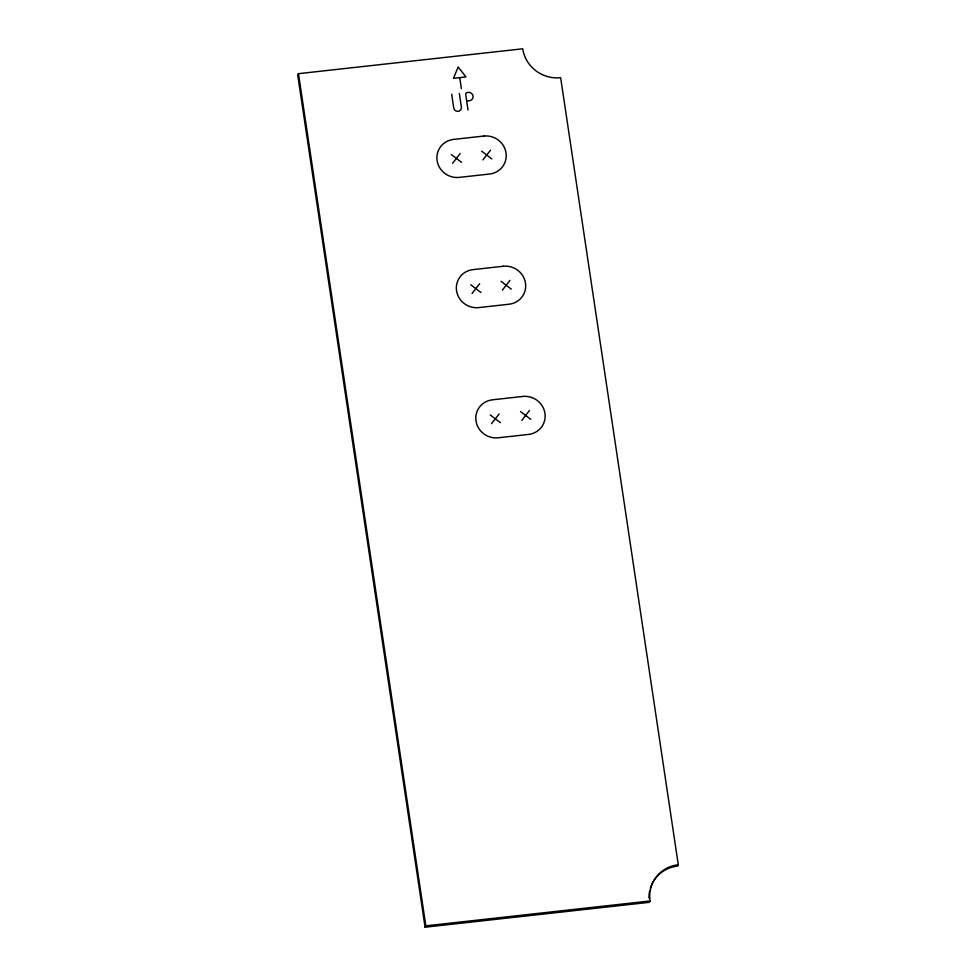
<?xml version="1.0" encoding="UTF-8"?>
<svg xmlns="http://www.w3.org/2000/svg" width="976" height="976" viewBox="0 0 976 976"><rect width="100%" height="100%" fill="white"/><g stroke="black" fill="none" stroke-linecap="round" stroke-linejoin="round"><path stroke-width="1.46" d="M298.473 73.676L297.717 75.03L425.072 927.2L649.308 902.324L650.065 900.97A33.745 32.44 29.2 0 1 678.283 864.748L560.651 77.677A33.745 32.44 29.2 0 1 522.709 48.8L298.473 73.676L425.829 925.846L425.072 927.2M678.283 864.748L677.527 866.102A33.745 32.44 29.2 0 0 650.345 888.245M452.596 163.285L460.196 153.525M482.925 159.918L490.525 150.17M472.055 293.483L479.655 283.735M502.384 290.116L509.984 280.368M491.514 423.682L499.114 413.934M521.843 420.314L529.443 410.567M459.293 77.69L453.486 78.336L458.147 66.99L465.991 76.945L459.733 77.641L461.392 88.694M467.126 100.979L469.395 100.723A4.343 4.172 29.2 0 0 473.031 96.063A4.343 4.172 29.2 0 0 468.151 92.354L467.504 92.427A2.111 2.025 29.2 0 0 465.735 94.696L468.029 110.02M425.829 925.846L650.065 900.97M481.619 151.158L491.831 158.929M451.278 154.513L461.502 162.297M501.078 281.356L511.29 289.128M470.737 284.724L480.961 292.495M520.537 411.555L530.749 419.326M490.196 414.922L500.42 422.693M459.306 93.342L461.367 107.128A3.892 3.745 29.2 0 1 458.11 111.313A3.892 3.745 29.2 0 1 453.742 107.982L451.681 94.184M648.955 898.066A33.745 32.44 29.2 0 1 649.638 890.942M483.889 136.054L453.559 139.422A19.691 18.922 29.2 0 0 437.089 160.552A19.691 18.922 29.2 0 0 459.232 177.388L489.562 174.033A19.691 18.922 29.2 0 0 506.019 152.903A19.691 18.922 29.2 0 0 483.889 136.054M503.348 266.253L473.018 269.62A19.691 18.922 29.2 0 0 456.548 290.75A19.691 18.922 29.2 0 0 478.691 307.599L509.021 304.231A19.691 18.922 29.2 0 0 525.478 283.101A19.691 18.922 29.2 0 0 503.348 266.253M522.807 396.451L492.477 399.818A19.691 18.922 29.2 0 0 476.007 420.949A19.691 18.922 29.2 0 0 498.15 437.797L528.48 434.43A19.691 18.922 29.2 0 0 544.937 413.299A19.691 18.922 29.2 0 0 522.807 396.451"/></g></svg>
